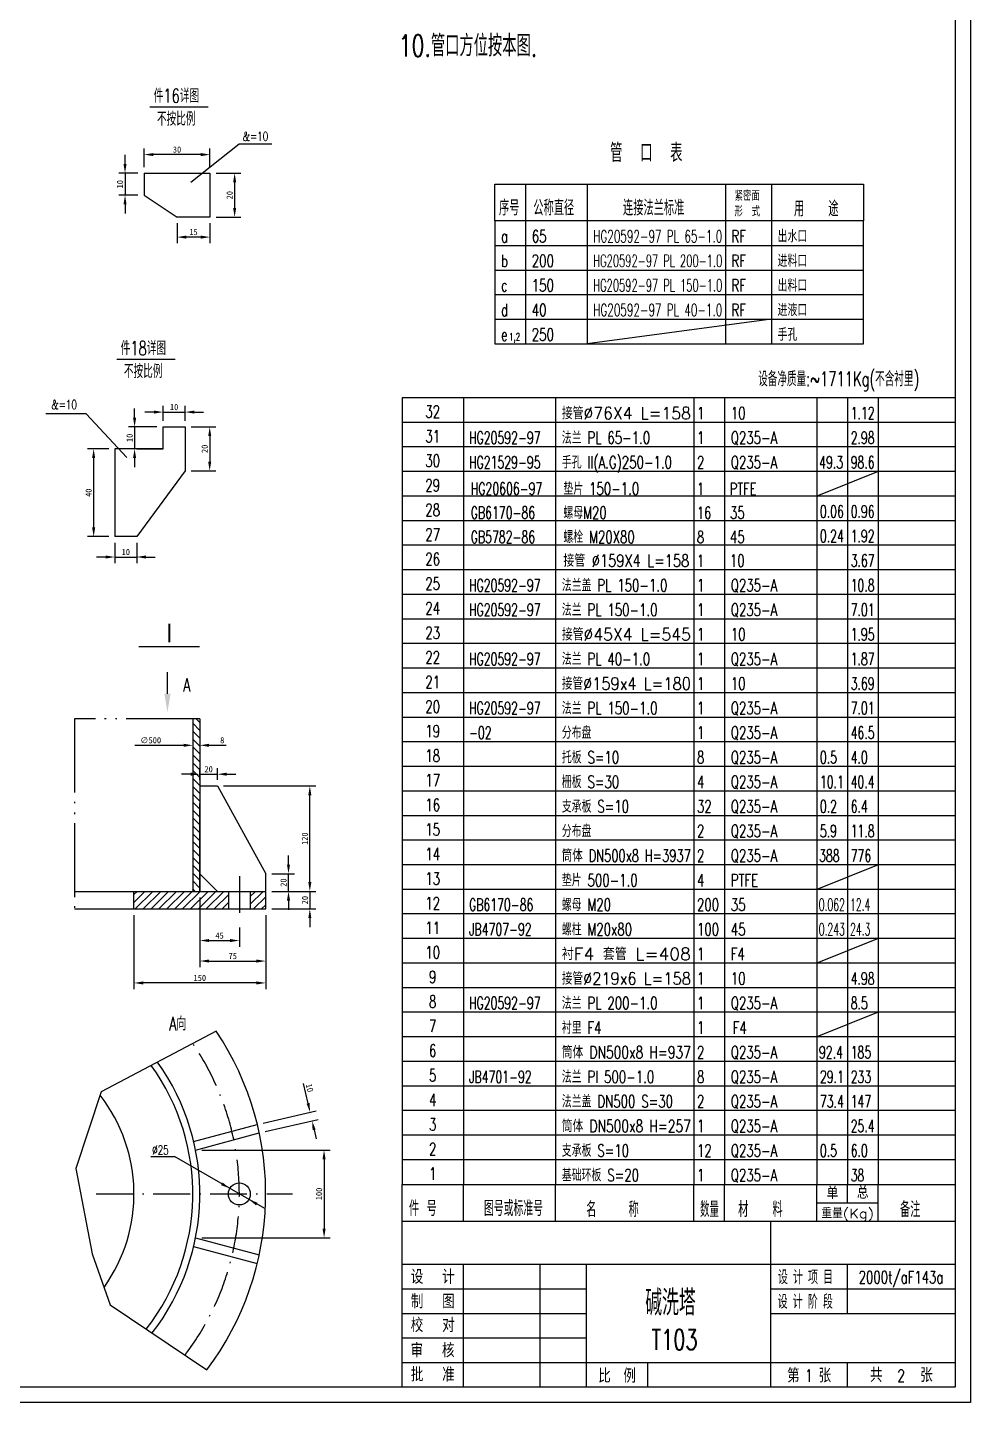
# Model space of a CAD drawing. Extents: x 9363 to 16405, y -2050 to 3830.
# Drawn here: x 11373 to 13521, y -2050 to 1082 of the extents above; entities that cross this region are included whole.
import ezdxf
from ezdxf.enums import TextEntityAlignment as Align

# ---------------------------------------------------------------- set-up
doc = ezdxf.new("R2010")
doc.units = 0
doc.header["$LTSCALE"] = 7
doc.linetypes.add('ACAD_ISO05W100', pattern=[34, 24, -3, 0.5, -3, 0.5, -3])
doc.linetypes.add('ACAD_ISO10W100', pattern=[18.5, 12, -3, 0.5, -3])
doc.layers.get('0').update_dxf_attribs({"linetype": 'CONTINUOUS'})
for name, color, linetype in [('双点划线', 3, 'ACAD_ISO05W100'), ('点划线', 1, 'ACAD_ISO10W100'), ('粗实线', 4, 'CONTINUOUS'), ('细实线', 7, 'CONTINUOUS')]:
    doc.layers.add(name, color=color, linetype=linetype)
doc.styles.add('HLFSD', font='ROMANS', dxfattribs={"bigfont": 'hlfsd'})
doc.styles.add('HZ', font='ROMANS.shx', dxfattribs={"width": 0.7, "height": 21, "bigfont": 'HLFSD.shx'})
doc.styles.add('STYLE1', font='SimSun.ttf', dxfattribs={"width": 0.7})

# ---------------------------------------------------------------- blocks, each defined once
blk = doc.blocks.new('MLF')
blk.add_line((180, 8), (0, 8))
at = {"color": 4}
for p, q in [((0, 8), (0, 0)), ((20, 8), (20, 0)), ((50, 8), (50, 0)), ((95, 8), (95, 0)), ((105, 8), (105, 0)), ((135, 8), (135, 0)), ((145, 8), (145, 0)), ((155, 8), (155, 0))]:
    blk.add_line(p, q, dxfattribs=at)
blk = doc.blocks.new('MLR')
at = {"color": 4}
for p, q in [((0, 0), (0, 12)), ((0, 12), (180, 12)), ((20, 0), (20, 12)), ((50, 0), (50, 12)), ((95, 0), (95, 12)), ((105, 0), (105, 12)), ((135, 0), (135, 12)), ((145, 6), (145, 12)), ((155, 0), (155, 12))]:
    blk.add_line(p, q, dxfattribs=at)
blk.add_line((135, 6), (155, 6))
at = {"style": 'HZ'}
for s, p in [('单', (138.18, 7.18)), ('总', (148.03, 7.33))]:
    blk.add_text(s, height=4, dxfattribs=at).set_placement(p)
for s, width, p in [('件 号', 0.7, (2.27, 1.69)), ('图号或标准号', 0.492204, (26.68, 1.69)), ('名    称', 0.7, (59.95, 1.35)), ('数量', 0.471468, (97, 1.35)), ('材   料', 0.7, (109.4, 1.35)), ('备注', 0.7, (162.07, 1.35))]:
    blk.add_text(s, height=5, dxfattribs=dict(at, width=width)).set_placement(p)
at = {"style": 'HZ', "width": 1.077302}
blk.add_text('重量(Kg)', height=3, dxfattribs=at).set_placement((136.46, 1.01), (153.64, 1.01), align=Align.FIT)
blk = doc.blocks.new('BIG')
at = {"layer": '粗实线', "color": 4, "linetype": 'CONTINUOUS'}
for p, q in [((0, 54), (180, 54)), ((0, 0), (0, 54)), ((120, 0), (120, 54)), ((0, 40), (180, 40)), ((20, 0), (20, 40)), ((45, 0), (45, 40)), ((60, 0), (60, 40))]:
    blk.add_line(p, q, dxfattribs=at)
at = {"layer": '细实线', "color": 7, "linetype": 'CONTINUOUS'}
for p, q in [((145, 24), (145, 40)), ((0, 32), (60, 32)), ((120, 32), (180, 32)), ((0, 24), (60, 24)), ((120, 24), (180, 24)), ((0, 16), (60, 16)), ((0, 8), (180, 8)), ((80, 0), (80, 8)), ((145, 0), (145, 8))]:
    blk.add_line(p, q, dxfattribs=at)
at = {"color": 7, "linetype": 'CONTINUOUS', "style": 'STYLE1', "width": 0.75}
for s, p in [('设   计', (10, 36.12)), ('制   图', (10, 28.12)), ('校   对', (10, 20.42)), ('审   核', (9.94, 12.22)), ('批   准', (10, 4.35)), ('比  例', (70, 3.91)), ('第   张', (132.5, 4.03)), ('共      张', (162.5, 4.15))]:
    blk.add_text(s, height=4, dxfattribs=at).set_placement(p, align=Align.MIDDLE)
at = {"color": 7, "linetype": 'CONTINUOUS', "style": 'STYLE1', "width": 0.6}
for s, p in [('设 计 项 目', (122.31, 33.94)), ('设 计 阶 段', (122.23, 25.96))]:
    blk.add_text(s, height=4, dxfattribs=at).set_placement(p)
blk = doc.blocks.new('JGB')
at = {"color": 4, "linetype": 'CONTINUOUS'}
for p, q in [((0, 0), (0, 12)), ((0, 12), (120, 12)), ((10, 12), (10, 0)), ((30, 12), (30, 0)), ((75, 12), (75, 0)), ((90, 12), (90, 0)), ((120, 12), (120, 0)), ((120, 0), (0, 0))]:
    blk.add_line(p, q, dxfattribs=at)
at = {"color": 7, "linetype": 'CONTINUOUS', "style": 'HZ', "width": 0.7}
blk.add_text('管  口  表', height=6, dxfattribs=at).set_placement((37.53, 19.16))
for s, height, p in [('紧密面', 3, (82.12, 6.57)), ('序号', 5, (4.66, 1.75)), ('公称直径', 5, (19.15, 1.75)), ('连接法兰标准', 5, (51.67, 1.75)), ('形  式', 3, (82.12, 1.47)), ('用   途', 5, (104.58, 1.47))]:
    blk.add_text(s, height=height, dxfattribs=at).set_placement(p, align=Align.CENTER)
blk = doc.blocks.new('JGB-L')
at = {"color": 4, "linetype": 'CONTINUOUS'}
for p, q in [((0, 0), (0, -8)), ((10, 0), (10, -8)), ((30, 0), (30, -8)), ((75, 0), (75, -8)), ((90, 0), (90, -8)), ((120, -8), (120, 0))]:
    blk.add_line(p, q, dxfattribs=at)
at = {"color": 7, "linetype": 'CONTINUOUS'}
blk.add_line((0, -8), (120, -8), dxfattribs=at)

msp = doc.modelspace()

# ---------------------------------------------------------------- hatches: boundary and pattern name
h = msp.add_hatch()
h.set_pattern_fill('ANSI31', color=256, scale=4, angle=90, style=0)
h.set_pattern_definition([(135, (9291.42, -1744.508), (-8.980256, -8.980256), [])])
h.paths.add_polyline_path([(11765.8, -492.8), (11749.8, -492.8), (11749.8, -885.8), (11765.8, -885.8), (11765.8, -685.8)])
h = msp.add_hatch()
h.set_pattern_fill('ANSI31', color=256, scale=4, style=0)
h.set_pattern_definition([(45, (9291.42, -1744.508), (-8.980256, 8.980256), [])])
h.paths.add_polyline_path([(11830.8, -885.8), (11615.8, -885.8), (11615.8, -925.8), (11830.8, -925.8)])
h.paths.add_polyline_path([(11915.8, -885.8), (11880.8, -885.8), (11880.8, -925.8), (11915.8, -925.8)])

# ---------------------------------------------------------------- linework, layer by layer
for p, q in [((11651.9, 901.3), (11784.7, 901.3)), ((11745.4, 730.1), (11855.7, 817.2)), ((11855.7, 817.2), (11930.1, 817.2)), ((11595.4, 771.2), (11595.4, 792.2)), ((11638.9, 764.2), (11638.9, 806.7)), ((11767.9, 792.7), (11659.9, 792.7)), ((11788.9, 764.2), (11788.9, 806.7)), ((11624.9, 750.2), (11581.4, 750.2)), ((11595.4, 750.2), (11595.4, 700.2)), ((11802.9, 750.2), (11859.1, 750.2)), ((11845.1, 729.2), (11845.1, 671.2)), ((11624.9, 700.2), (11581.4, 700.2)), ((11595.4, 679.2), (11595.4, 658.2)), ((11713.9, 636.2), (11713.9, 590.7)), ((11788.9, 636.2), (11788.9, 590.7)), ((11802.9, 650.2), (11859.1, 650.2)), ((11767.9, 604.7), (11734.9, 604.7)), ((13068, 417.7), (12648, 361.7)), ((11576.6, 326.3), (11709.4, 326.3)), ((11682.2, 186.3), (11682.2, 220.1)), ((11732.2, 186.3), (11732.2, 220.1)), ((11507, 202.4), (11414.8, 202.4)), ((11599.2, 102.3), (11507, 202.4)), ((11617.2, 193.3), (11617.2, 214.3)), ((11661.2, 206.1), (11640.2, 206.1)), ((11682.2, 206.1), (11732.2, 206.1)), ((11753.2, 206.1), (11774.2, 206.1)), ((11668.2, 172.3), (11603.2, 172.3)), ((11617.2, 172.3), (11617.2, 122.3)), ((11746.2, 172.3), (11802.3, 172.3)), ((11788.3, 151.3), (11788.3, 93.3)), ((11558.2, 122.3), (11509.9, 122.3)), ((11523.9, 101.3), (11523.9, -56.7)), ((11668.2, 122.3), (11603.2, 122.3)), ((11617.2, 101.3), (11617.2, 80.3)), ((11746.2, 72.3), (11802.3, 72.3)), ((13311.4, 70.6), (13171.4, 14.6)), ((11558.2, -77.7), (11509.9, -77.7)), ((11572.2, -91.7), (11572.2, -138.1)), ((11622.2, -91.7), (11622.2, -138.1)), ((11551.2, -124.1), (11530.2, -124.1)), ((11572.2, -124.1), (11622.2, -124.1)), ((11643.2, -124.1), (11664.2, -124.1)), ((11626.5, -327.8), (11764.9, -327.8)), ((11692, -435.7), (11692, -386.4)), ((11617.9, -553.1), (11728.8, -553.1)), ((11786.8, -553.1), (11825.8, -553.1)), ((11744.8, -618.9), (11723.8, -618.9)), ((11765.8, -631.8), (11765.8, -604.9)), ((11765.8, -618.9), (11805.8, -618.9)), ((11805.8, -631.8), (11805.8, -604.9)), ((11826.8, -618.9), (11847.8, -618.9)), ((11819.8, -645.8), (12030.4, -645.8)), ((12016.4, -864.8), (12016.4, -666.8)), ((11967.8, -824.8), (11967.8, -803.8)), ((12016.4, -864.8), (12016.4, -843.8)), ((13311.4, -825.4), (13171.4, -881.4)), ((11929.8, -845.8), (11981.8, -845.8)), ((11967.8, -885.8), (11967.8, -845.8)), ((11765.8, -899.8), (11765.8, -1011.9)), ((11929.8, -885.8), (11981.8, -885.8)), ((11967.8, -906.8), (11967.8, -927.8)), ((11981.8, -885.8), (12030.4, -885.8)), ((12016.4, -885.8), (12016.4, -925.8)), ((11929.8, -925.8), (12030.4, -925.8)), ((11615.8, -939.8), (11615.8, -1108.5)), ((11855.8, -968.5), (11855.8, -1011.9)), ((11915.8, -939.8), (11915.8, -1058.6)), ((12016.4, -946.8), (12016.4, -967.8)), ((11786.8, -997.9), (11834.8, -997.9)), ((13311.4, -993.4), (13171.4, -1049.4)), ((11765.8, -1011.9), (11765.8, -1058.6)), ((11786.8, -1044.6), (11894.8, -1044.6)), ((11915.8, -1058.6), (11915.8, -1108.5)), ((11894.8, -1094.5), (11636.8, -1094.5)), ((13311.4, -1161.4), (13171.4, -1217.4)), ((11802.9, -1204.3), (11541, -1342.9)), ((11541, -1342.9), (11483, -1516.9)), ((12012.3, -1368.8), (12002, -1323.8)), ((11910.3, -1413.7), (12030.7, -1386.1)), ((11914.8, -1433.2), (12035.1, -1405.6)), ((12026.2, -1429.2), (12030.8, -1449.7)), ((11654.2, -1489.9), (11708.1, -1489.9)), ((11913.8, -1608.7), (11708.1, -1489.9)), ((11770, -1475.2), (12062.8, -1475.2)), ((12048.8, -1496.2), (12048.8, -1654.2)), ((11483, -1516.9), (11520.3, -1711.7)), ((11770, -1675.2), (12062.8, -1675.2)), ((11520.3, -1711.7), (11561.8, -1827.7)), ((11561.8, -1827.7), (11781.9, -1975.7))]:
    msp.add_line(p, q)
for points in [[(11659.9, 796.2), (11659.9, 789.2), (11638.9, 792.7)], [(11767.9, 796.2), (11767.9, 789.2), (11788.9, 792.7)], [(11591.9, 771.2), (11598.9, 771.2), (11595.4, 750.2)], [(11841.6, 729.2), (11848.6, 729.2), (11845.1, 750.2)], [(11591.9, 679.2), (11598.9, 679.2), (11595.4, 700.2)], [(11841.6, 671.2), (11848.6, 671.2), (11845.1, 650.2)], [(11734.9, 608.2), (11734.9, 601.2), (11713.9, 604.7)], [(11767.9, 608.2), (11767.9, 601.2), (11788.9, 604.7)], [(11613.7, 193.3), (11620.7, 193.3), (11617.2, 172.3)], [(11661.2, 209.6), (11661.2, 202.6), (11682.2, 206.1)], [(11753.2, 209.6), (11753.2, 202.6), (11732.2, 206.1)], [(11784.8, 151.3), (11791.8, 151.3), (11788.3, 172.3)], [(11520.4, 101.3), (11527.4, 101.3), (11523.9, 122.3)], [(11613.7, 101.3), (11620.7, 101.3), (11617.2, 122.3)], [(11784.8, 93.3), (11791.8, 93.3), (11788.3, 72.3)], [(11520.4, -56.7), (11527.4, -56.7), (11523.9, -77.7)], [(11551.2, -120.6), (11551.2, -127.6), (11572.2, -124.1)], [(11643.2, -120.6), (11643.2, -127.6), (11622.2, -124.1)], [(11685, -435.7), (11699, -435.7), (11692, -477.7)], [(11728.8, -549.6), (11728.8, -556.6), (11749.8, -553.1)], [(11786.8, -549.6), (11786.8, -556.6), (11765.8, -553.1)], [(11744.8, -615.4), (11744.8, -622.4), (11765.8, -618.9)], [(11826.8, -615.4), (11826.8, -622.4), (11805.8, -618.9)], [(12012.9, -666.8), (12019.9, -666.8), (12016.4, -645.8)], [(11964.3, -824.8), (11971.3, -824.8), (11967.8, -845.8)], [(12012.9, -864.8), (12019.9, -864.8), (12016.4, -885.8)], [(12012.9, -864.8), (12019.9, -864.8), (12016.4, -885.8)], [(11964.3, -906.8), (11971.3, -906.8), (11967.8, -885.8)], [(12012.9, -946.8), (12019.9, -946.8), (12016.4, -925.8)], [(11786.8, -994.4), (11786.8, -1001.4), (11765.8, -997.9)], [(11834.8, -994.4), (11834.8, -1001.4), (11855.8, -997.9)], [(11786.8, -1041.1), (11786.8, -1048.1), (11765.8, -1044.6)], [(11894.8, -1041.1), (11894.8, -1048.1), (11915.8, -1044.6)], [(11636.8, -1091), (11636.8, -1098), (11615.8, -1094.5)], [(11894.8, -1091), (11894.8, -1098), (11915.8, -1094.5)], [(12015.7, -1368), (12008.9, -1369.5), (12017, -1389.2)], [(12029.6, -1428.4), (12022.7, -1430), (12021.5, -1408.7)], [(12045.3, -1496.2), (12052.3, -1496.2), (12048.8, -1475.2)], [(11814.2, -1555.2), (11817.7, -1549.1), (11834.1, -1562.7)], [(11893.8, -1601.2), (11897.3, -1595.2), (11877.4, -1587.7)], [(12045.3, -1654.2), (12052.3, -1654.2), (12048.8, -1675.2)]]:
    msp.add_solid(points)
at = {"layer": '双点划线', "color": 3, "linetype": 'ACAD_ISO05W100'}
for p, q in [((11765.8, -492.8), (11480, -492.8)), ((11480, -492.8), (11480, -925.8))]:
    msp.add_line(p, q, dxfattribs=at)
at = {"layer": '点划线', "color": 1, "linetype": 'ACAD_ISO10W100'}
for p, q in [((11855.8, -850.9), (11855.8, -954.5)), ((11530, -1575.2), (11976.7, -1575.2))]:
    msp.add_line(p, q, dxfattribs=at)
msp.add_arc((11249.8, -1575.2), 606, 322.7268, 34.4308, dxfattribs=at)
at = {"layer": '粗实线', "color": 4, "linetype": 'CONTINUOUS'}
for p, q in [((13486.4, 3794.6), (13486.4, -2015.4)), ((11638.9, 750.2), (11788.9, 750.2)), ((11638.9, 750.2), (11638.9, 700.2)), ((11788.9, 750.2), (11788.9, 650.2)), ((11638.9, 700.2), (11713.9, 650.2)), ((11788.9, 650.2), (11713.9, 650.2)), ((11682.2, 122.3), (11682.2, 172.3)), ((11682.2, 172.3), (11732.2, 172.3)), ((11732.2, 172.3), (11732.2, 72.3)), ((11682.2, 122.3), (11572.2, 122.3)), ((11572.2, 122.3), (11572.2, -77.7)), ((11622.2, 122.3), (11682.2, 122.3)), ((11732.2, 72.3), (11622.2, -77.7)), ((11622.2, -77.7), (11572.2, -77.7)), ((11749.8, -492.8), (11749.8, -885.8)), ((11765.8, -492.8), (11765.8, -885.8)), ((11765.8, -645.8), (11805.8, -645.8)), ((11805.8, -645.8), (11915.8, -845.8)), ((11765.8, -885.8), (11765.8, -685.8)), ((11765.8, -845.8), (11805.8, -885.8)), ((11915.8, -885.8), (11915.8, -845.8)), ((11480, -885.8), (11915.8, -885.8)), ((11615.8, -925.8), (11615.8, -885.8)), ((11830.8, -885.8), (11830.8, -925.8)), ((11880.8, -885.8), (11880.8, -925.8)), ((11915.8, -925.8), (11915.8, -885.8)), ((11480, -925.8), (11915.8, -925.8)), ((11751.7, -1455.6), (11896.7, -1416.8)), ((11756, -1475.2), (11901.1, -1436.3)), ((11756, -1675.2), (11901.1, -1714.1)), ((11751.7, -1694.7), (11896.7, -1733.6)), ((13486.4, -2015.4), (9538.4, -2015.4))]:
    msp.add_line(p, q, dxfattribs=at)
msp.add_circle((11855.8, -1575.2), 25, dxfattribs=at)
for radius, start, end in [(666, 323.0288, 33.8392), (500, 322.0157, 35.8257), (516, 322.1418, 35.5781), (366, 324.453, 37.9043)]:
    msp.add_arc((11249.8, -1575.2), radius, start, end, dxfattribs=at)
at = {"layer": '细实线', "color": 7, "linetype": 'CONTINUOUS'}
for p, q in [((13521.4, 3829.6), (13521.4, -2050.4)), ((13521.4, -2050.4), (9363.4, -2050.4))]:
    msp.add_line(p, q, dxfattribs=at)

# ---------------------------------------------------------------- block references
at = {"xscale": 7, "yscale": 7, "zscale": 7}
for name, p in [('JGB', (12438, 641.7)), ('JGB-L', (12438, 641.7)), ('JGB-L', (12438, 585.7)), ('JGB-L', (12438, 529.7)), ('JGB-L', (12438, 473.7)), ('JGB-L', (12438, 417.7)), ('MLF', (12226.4, 182.6)), ('MLF', (12226.4, 126.6)), ('MLF', (12226.4, 70.6)), ('MLF', (12226.4, 14.6)), ('MLF', (12226.4, -41.4)), ('MLF', (12226.4, -97.4)), ('MLF', (12226.4, -153.4)), ('MLF', (12226.4, -209.4)), ('MLF', (12226.4, -265.4)), ('MLF', (12226.4, -321.4)), ('MLF', (12226.4, -377.4)), ('MLF', (12226.4, -433.4)), ('MLF', (12226.4, -489.4)), ('MLF', (12226.4, -545.4)), ('MLF', (12226.4, -601.4)), ('MLF', (12226.4, -657.4)), ('MLF', (12226.4, -713.4)), ('MLF', (12226.4, -769.4)), ('MLF', (12226.4, -825.4)), ('MLF', (12226.4, -881.4)), ('MLF', (12226.4, -937.4)), ('MLF', (12226.4, -993.4)), ('MLF', (12226.4, -1049.4)), ('MLF', (12226.4, -1105.4)), ('MLF', (12226.4, -1161.4)), ('MLF', (12226.4, -1217.4)), ('MLF', (12226.4, -1273.4)), ('MLF', (12226.4, -1329.4)), ('MLF', (12226.4, -1385.4)), ('MLF', (12226.4, -1441.4)), ('MLF', (12226.4, -1497.4)), ('MLF', (12226.4, -1553.4)), ('MLR', (12226.4, -1637.4))]:
    msp.add_blockref(name, p, dxfattribs=at)
at = {"layer": '粗实线', "color": 4, "linetype": 'CONTINUOUS', "xscale": 7, "yscale": 7, "zscale": 7}
msp.add_blockref('BIG', (12226.4, -2015.4), dxfattribs=at)

# ---------------------------------------------------------------- texts
at = {"color": 7, "linetype": 'CONTINUOUS', "style": 'HZ', "width": 0.7}
for s, height, p in [('   10.管口方位按本图. ', 48.888, (12142.3, 1016.4)), ('件16详图', 31.29, (11660.8, 911)), ('不按比例', 31.29, (11668.2, 858.4)), ('件18详图', 31.29, (11585.5, 336)), ('不按比例', 31.29, (11592.9, 283.4)), ('碱洗塔', 57.66, (12780.4, -1851.8)), ('T103', 46.13, (12794.5, -1930.2))]:
    msp.add_text(s, height=height, dxfattribs=at).set_placement(p)
at = {"style": 'HZ'}
for s, height, width, p in [('a', 28, 0.7, (12452, 592.7)), ('65', 28, 0.7, (12522, 592.7)), ('RF', 28, 0.7, (12977, 592.7)), ('出水口', 28, 0.7, (13082, 592.7)), ('b', 28, 0.7, (12452, 536.7)), ('200', 28, 0.7, (12522, 536.7)), ('RF', 28, 0.7, (12977, 536.7)), ('进料口', 28, 0.7, (13082, 536.7)), ('150', 28, 0.7, (12522, 480.7)), ('RF', 28, 0.7, (12977, 480.7)), ('出料口', 28, 0.7, (13082, 480.7)), ('c', 28, 0.7, (12452, 480.7)), ('d', 28, 0.7, (12452, 424.7)), ('40', 28, 0.7, (12522, 424.7)), ('RF', 28, 0.7, (12977, 424.7)), ('进液口', 28, 0.7, (13082, 424.7)), ('e', 28, 0.7, (12452, 368.7)), ('1,2', 16.8, 0.7, (12470.4, 369.3)), ('250', 28, 0.7, (12522, 368.7)), ('手孔', 28, 0.7, (13082, 368.7)), ('设备净质量:~1711Kg(不含衬里)', 33.6, 0.65, (13037.8, 264.9)), ('1', 28, 0.7, (12898.4, 189.6)), ('10', 28, 0.7, (12975.4, 189.6)), ('1.12', 28, 0.65, (13248.4, 189.6)), ('HG20592-97', 28, 0.65, (12379, 133.6)), ('法兰 PL 65-1.0', 28, 0.7, (12590.4, 133.6)), ('1', 28, 0.7, (12898.4, 133.6)), ('Q235-A', 28, 0.7, (12975.4, 133.6)), ('2.98', 28, 0.65, (13248.4, 133.6)), ('HG21529-95', 28, 0.65, (12379, 77.6)), ('手孔 II(A.G)250-1.0', 28, 0.7, (12590.4, 77.6)), ('2', 28, 0.7, (12898.4, 77.6)), ('Q235-A', 28, 0.7, (12975.4, 77.6)), ('49.3', 28, 0.65, (13176.6, 77.6)), ('98.6', 28, 0.65, (13248.4, 77.6)), ('HG20606-97', 28, 0.65, (12383, 17.5)), ('垫片 150-1.0', 28, 0.7, (12594, 17.5)), ('1', 27.3, 0.7, (12898.2, 17.5)), ('PTFE', 27.3, 0.7, (12973.3, 17.5)), ('GB6170-86', 28, 0.65, (12383, -37.1)), ('螺母M20', 28, 0.7, (12594, -37.1)), ('16', 27.3, 0.7, (12898.2, -37.1)), ('35', 28, 0.7, (12973.3, -37.1)), ('0.06', 28, 0.65, (13178.4, -34.4)), ('0.96', 28, 0.65, (13248.4, -34.4)), ('螺栓 M20X80', 28, 0.7, (12594, -92.3)), ('0.24', 28, 0.65, (13178.4, -90.4)), ('1.92', 28, 0.65, (13248.4, -90.4)), ('GB5782-86', 28, 0.65, (12383, -92.3)), ('8', 27.3, 0.7, (12898.2, -92.3)), ('45', 28, 0.7, (12973.3, -92.3)), ('1', 27.3, 0.7, (12898.2, -146.3)), ('10', 28, 0.7, (12973.3, -146.3)), ('3.67', 28, 0.65, (13248.4, -146.4)), ('HG20592-97', 28, 0.65, (12379, -202.4)), ('法兰盖 PL 150-1.0', 28, 0.7, (12590.4, -202.4)), ('1', 28, 0.7, (12898.4, -202.4)), ('Q235-A', 28, 0.7, (12975.4, -202.4)), ('10.8', 28, 0.65, (13248.4, -202.4)), ('HG20592-97', 28, 0.65, (12379, -258.4)), ('法兰 PL 150-1.0', 28, 0.7, (12590.4, -258.4)), ('1', 28, 0.7, (12898.4, -258.4)), ('Q235-A', 28, 0.7, (12975.4, -258.4)), ('7.01', 28, 0.65, (13248.4, -258.4)), ('1', 28, 0.7, (12898.4, -314.4)), ('10', 28, 0.7, (12975.4, -314.4)), ('1.95', 28, 0.65, (13248.4, -314.4)), ('HG20592-97', 28, 0.65, (12379, -370.4)), ('法兰 PL 40-1.0', 28, 0.7, (12590.4, -370.4)), ('1', 28, 0.7, (12898.4, -370.4)), ('Q235-A', 28, 0.7, (12975.4, -370.4)), ('1.87', 28, 0.65, (13248.4, -370.4)), ('1', 28, 0.7, (12898.4, -426.4)), ('10', 28, 0.7, (12975.4, -426.4)), ('3.69', 28, 0.65, (13248.4, -426.4)), ('HG20592-97', 28, 0.65, (12379, -482.4)), ('法兰 PL 150-1.0', 28, 0.7, (12590.4, -482.4)), ('1', 28, 0.7, (12898.4, -482.4)), ('Q235-A', 28, 0.7, (12975.4, -482.4)), ('7.01', 28, 0.65, (13248.4, -482.4)), ('-02', 28, 0.65, (12379, -538.4)), ('分布盘', 28, 0.7, (12590.4, -538.4)), ('1', 28, 0.7, (12898.4, -538.4)), ('Q235-A', 28, 0.7, (12975.4, -538.4)), ('46.5', 28, 0.65, (13248.4, -538.4)), ('托板 S=10', 28, 0.7, (12590.4, -594.4)), ('8', 28, 0.7, (12898.4, -594.4)), ('Q235-A', 28, 0.7, (12975.4, -594.4)), ('0.5', 28, 0.65, (13178.4, -594.4)), ('4.0', 28, 0.65, (13248.4, -594.4)), ('栅板 S=30', 28, 0.7, (12590.4, -650.4)), ('4', 28, 0.7, (12898.4, -650.4)), ('Q235-A', 28, 0.7, (12975.4, -650.4)), ('10.1', 28, 0.65, (13178.4, -650.4)), ('40.4', 28, 0.65, (13248.4, -650.4)), ('支承板 S=10', 28, 0.7, (12590.4, -706.4)), ('32', 28, 0.7, (12898.4, -706.4)), ('Q235-A', 28, 0.7, (12975.4, -706.4)), ('0.2', 28, 0.65, (13178.4, -706.4)), ('6.4', 28, 0.65, (13248.4, -706.4)), ('分布盘', 28, 0.7, (12590.4, -762.4)), ('2', 28, 0.7, (12898.4, -762.4)), ('Q235-A', 28, 0.7, (12975.4, -762.4)), ('5.9', 28, 0.65, (13178.4, -762.4)), ('11.8', 28, 0.65, (13248.4, -762.4)), ('2', 28, 0.7, (12898.4, -818.4)), ('Q235-A', 28, 0.7, (12975.4, -818.4)), ('388', 28, 0.65, (13176.5, -818.4)), ('776', 28, 0.65, (13248.4, -818.4)), ('垫片 500-1.0', 28, 0.7, (12590.4, -874.4)), ('4', 28, 0.7, (12898.4, -874.4)), ('PTFE', 28, 0.7, (12975.4, -874.4)), ('GB6170-86', 28, 0.65, (12379, -930.4)), ('螺母 M20 ', 28, 0.7, (12590.4, -930.4)), ('200', 28, 0.7, (12898.4, -930.4)), ('35', 28, 0.7, (12975.4, -930.4)), ('0.062', 28, 0.55, (13175.8, -930.4)), ('12.4', 28, 0.55, (13247.1, -930.4)), ('JB4707-92', 28, 0.65, (12379, -986.4)), ('螺柱 M20x80', 28, 0.7, (12590.4, -986.4)), ('100', 28, 0.7, (12898.4, -986.4)), ('45', 28, 0.7, (12975.4, -986.4)), ('0.243', 28, 0.55, (13175.8, -986.4)), ('24.3', 28, 0.55, (13247.1, -986.4)), ('1', 28, 0.7, (12898.4, -1042.4)), ('F4', 28, 0.7, (12975.4, -1042.4)), ('1', 28, 0.7, (12898.4, -1098.4)), ('10', 28, 0.7, (12975.4, -1098.4)), ('4.98', 28, 0.65, (13248.4, -1098.4)), ('HG20592-97', 28, 0.65, (12379, -1154.4)), ('法兰 PL 200-1.0', 28, 0.7, (12590.4, -1154.4)), ('1', 28, 0.7, (12898.4, -1154.4)), ('Q235-A', 28, 0.7, (12975.4, -1154.4)), ('8.5', 28, 0.65, (13248.4, -1154.4)), ('衬里 F4', 28, 0.7, (12590.4, -1210.4)), ('1', 28, 0.7, (12898.4, -1210.4)), ('F4', 28, 0.7, (12979.8, -1210.4)), ('2', 28, 0.7, (12898.4, -1266.4)), ('Q235-A', 28, 0.7, (12975.4, -1266.4)), ('92.4', 28, 0.65, (13176.2, -1266.4)), ('185', 28, 0.65, (13248.4, -1266.4)), ('JB4701-92', 28, 0.65, (12379, -1322.4)), ('法兰 PI 500-1.0', 28, 0.7, (12590.4, -1322.4)), ('8', 28, 0.7, (12898.4, -1322.4)), ('Q235-A', 28, 0.7, (12975.4, -1322.4)), ('29.1', 28, 0.65, (13178.4, -1322.4)), ('233', 28, 0.65, (13248.4, -1322.4)), ('法兰盖 DN500 S=30', 28, 0.7, (12590.4, -1378.4)), ('2', 28, 0.7, (12898.4, -1378.4)), ('Q235-A', 28, 0.7, (12975.4, -1378.4)), ('73.4', 28, 0.65, (13178.4, -1378.4)), ('147', 28, 0.65, (13248.4, -1378.4)), ('1', 28, 0.7, (12898.4, -1434.4)), ('Q235-A', 28, 0.7, (12975.4, -1434.4)), ('25.4', 28, 0.65, (13248.4, -1434.4)), ('%%C25', 21, 0.7, (11657.1, -1485.7)), ('支承板 S=10', 28, 0.7, (12590.4, -1490.4)), ('12', 28, 0.7, (12898.4, -1490.4)), ('Q235-A', 28, 0.7, (12975.4, -1490.4)), ('0.5', 28, 0.65, (13178.4, -1490.4)), ('6.0', 28, 0.65, (13248.4, -1490.4)), ('基础环板 S=20', 28, 0.7, (12590.4, -1546.4)), ('1', 28, 0.7, (12898.4, -1546.4)), ('Q235-A', 28, 0.7, (12975.4, -1546.4)), ('38', 28, 0.65, (13248.4, -1546.4))]:
    msp.add_text(s, height=height, dxfattribs=dict(at, width=width)).set_placement(p)
for s, width, p, p2 in [('HG20592-97 PL 65-1.0', 0.548507, (12662, 592.7), (12956, 592.7)), ('HG20592-97 PL 200-1.0', 0.522512, (12662, 536.7), (12956, 536.7)), ('HG20592-97 PL 150-1.0', 0.522512, (12662, 480.7), (12956, 480.7)), ('HG20592-97 PL 40-1.0', 0.548507, (12662, 424.7), (12956, 424.7)), ('接管%%C76X4 L=158', 0.823914, (12590.4, 189.6), (12884.4, 189.6)), ('接管 %%C159X4 L=158', 0.696598, (12594, -146.3), (12880.7, -146.3)), ('接管%%C45X4 L=545', 0.823914, (12590.4, -314.4), (12884.4, -314.4)), ('接管%%c159x4 L=180', 0.774704, (12590.4, -426.4), (12884.4, -426.4)), ('筒体 DN500x8 H=3937', 0.621784, (12590.4, -818.4), (12884.4, -818.4)), ('衬F4 套管 L=408', 0.876957, (12590.4, -1042.4), (12884.4, -1042.4)), ('接管%%c219x6 L=158', 0.774704, (12590.4, -1098.4), (12884.4, -1098.4)), ('筒体 DN500x8 H=937', 0.658947, (12590.4, -1266.4), (12884.4, -1266.4)), ('筒体 DN500x8 H=257', 0.658947, (12590.4, -1434.4), (12884.4, -1434.4))]:
    msp.add_text(s, height=28, dxfattribs=dict(at, width=width)).set_placement(p, p2, align=Align.FIT)
at = {"style": 'HZ', "width": 0.7}
for s, p in [('32', (12296.4, 193.1)), ('31', (12296.4, 137.1)), ('30', (12296.4, 81.1)), ('29', (12296.4, 25.1)), ('28', (12296.4, -30.9)), ('27', (12296.4, -86.9)), ('26', (12296.4, -142.9)), ('25', (12296.4, -198.9)), ('24', (12296.4, -254.9)), ('23', (12296.4, -310.9)), ('22', (12296.4, -366.9)), ('21', (12296.4, -422.9)), ('20', (12296.4, -478.9)), ('19', (12296.4, -534.9)), ('18', (12296.4, -590.9)), ('17', (12296.4, -646.9)), ('16', (12296.4, -702.9)), ('15', (12296.4, -758.9)), ('14', (12296.4, -814.9)), ('13', (12296.4, -870.9)), ('12', (12296.4, -926.9)), ('11', (12296.4, -982.9)), ('10', (12296.4, -1038.9)), ('9', (12296.4, -1094.9)), ('8', (12296.4, -1150.9)), ('7', (12296.4, -1206.9)), ('6', (12296.4, -1262.9)), ('5', (12296.4, -1318.9)), ('4', (12296.4, -1374.9)), ('3', (12296.4, -1430.9)), ('2', (12296.4, -1486.9)), ('1', (12296.4, -1542.9)), ('2000t/aF143a', (13363.2, -1778.9)), ('1', (13153.3, -2003.3)), ('2', (13363.5, -2003.3))]:
    msp.add_text(s, height=28, dxfattribs=at).set_placement(p, align=Align.CENTER)
at = {"char_height": 21, "attachment_point": 1, "style": 'HZ'}
for insert in [(11863.6, 844.9), (11427.8, 233.6)]:
    msp.add_mtext('&=10', dxfattribs=dict(at, insert=insert))
at = {"char_height": 14, "attachment_point": 5}
for s, insert in [('\\A1;30', (11713.9, 804.1)), ('\\A1;15', (11751.4, 616.1)), ('\\A1;10', (11707.2, 217.5)), ('\\A1;10', (11597.2, -112.8)), ('\\A1;∅500', (11653.8, -541.7)), ('\\A1;8', (11816.8, -541.7)), ('\\A1;20', (11785.8, -607.5)), ('\\A1;45', (11810.8, -986.6)), ('\\A1;75', (11840.8, -1033.3)), ('\\A1;150', (11765.8, -1083.1))]:
    msp.add_mtext(s, dxfattribs=dict(at, insert=insert))
for s, insert, rotation in [('\\A1;10', (11584, 725.2), 90), ('\\A1;20', (11833.7, 700.2), 90), ('\\A1;10', (11605.9, 147.3), 90), ('\\A1;20', (11776.9, 122.3), 90), ('\\A1;40', (11512.5, 22.3), 90), ('\\A1;120', (12005.1, -765.8), 90), ('\\A1;20', (11956.5, -865.8), 90), ('20', (12005.1, -905.8), 90), ('\\A1;10', (12015.9, -1333.5), 282.8979), ('\\A1;100', (12037.5, -1575.2), 90)]:
    msp.add_mtext(s, dxfattribs=dict(at, insert=insert, rotation=rotation))
at = {"insert": (11690.7, -276), "char_height": 42, "width": 8, "attachment_point": 1, "style": 'HZ'}
msp.add_mtext('I', dxfattribs=at)
at = {"layer": '细实线', "color": 7, "linetype": 'CONTINUOUS', "style": 'HLFSD', "width": 0.7}
for s, p in [('A', (11727.6, -430.6)), ('A向', (11695.7, -1202.6))]:
    msp.add_text(s, height=30.8, dxfattribs=at).set_placement(p)

doc.saveas('drawing.dxf')
